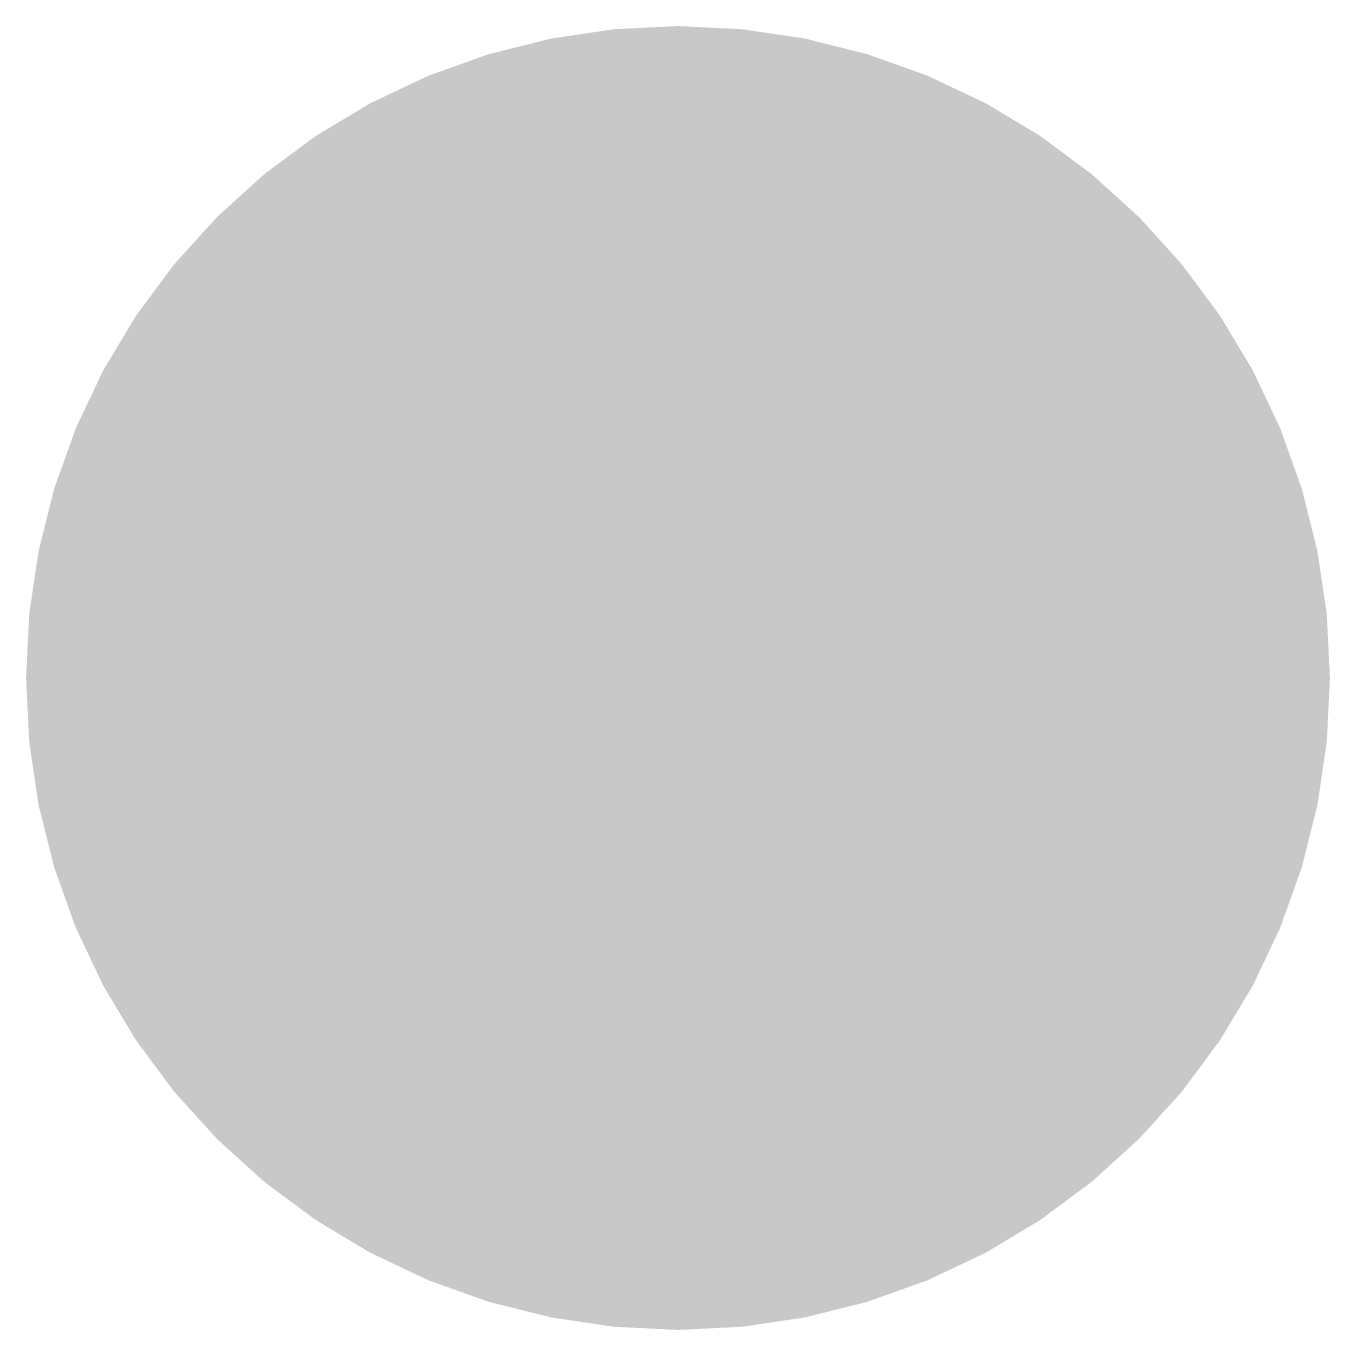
# Model space of a CAD drawing. Extents: x -0.05 to 1.05, y -0.55 to 0.55.
import ezdxf

# ---------------------------------------------------------------- set-up
doc = ezdxf.new("R2010")
doc.units = 0
doc.header["$MEASUREMENT"] = 0
doc.layers.get('0').update_dxf_attribs({"color": 1, "linetype": 'CONTINUOUS'})

msp = doc.modelspace()

# ---------------------------------------------------------------- hatches: boundary and pattern name
h = msp.add_hatch(color=255)
edge = h.paths.add_edge_path()
edge.add_arc((0.5, 0), 0.45, 0, 360)

# ---------------------------------------------------------------- linework, layer by layer
at = {"const_width": 0.1}
msp.add_lwpolyline([(0, 0, 1), (1, 0, 1), (0, 0, -7.34742)], format="xyb", dxfattribs=at)

doc.saveas('drawing.dxf')
